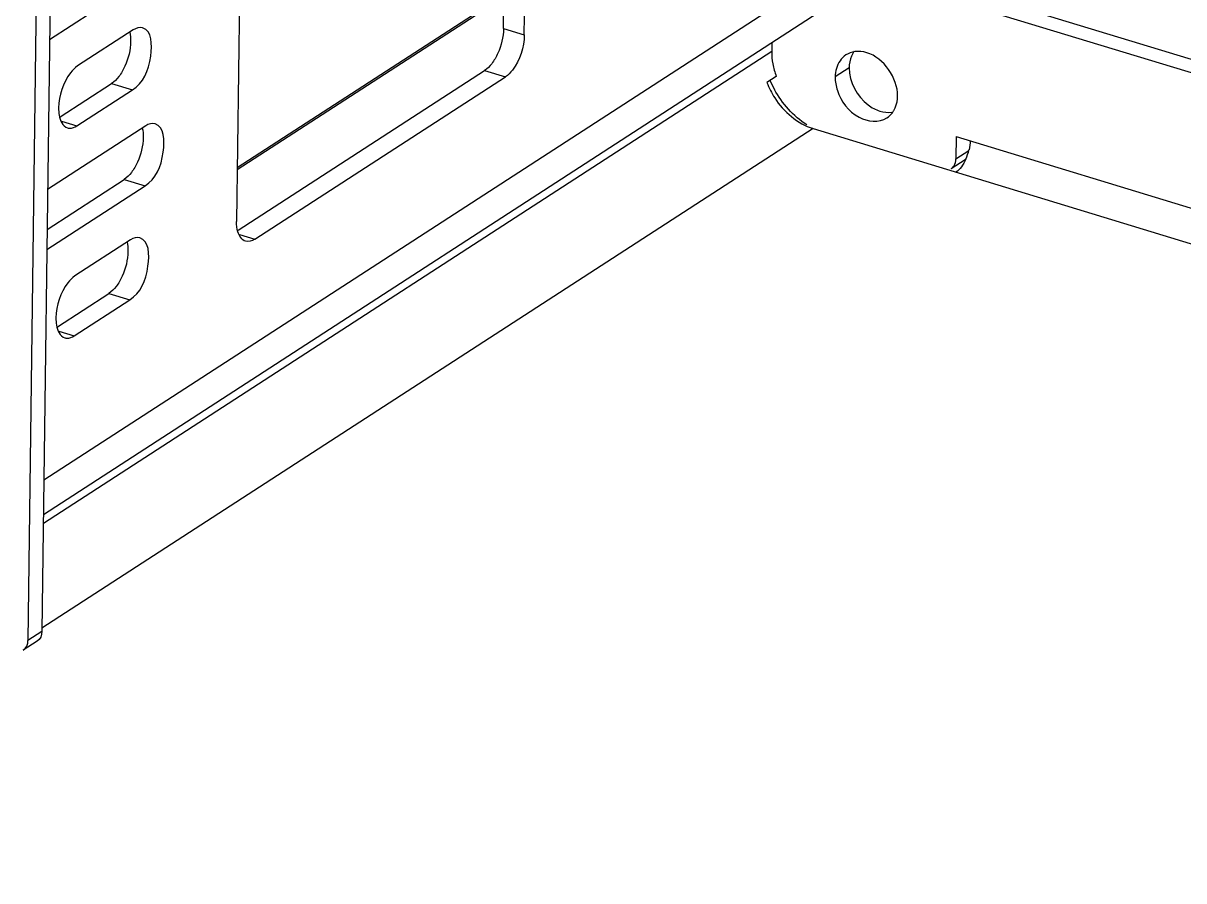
# Model space of a CAD drawing. Header units: millimetres. Extents: x -177 to 18421, y -5017 to 3255.
# Drawn here: x 4771.82 to 4789.21, y -3720.03 to -3707.19 of the extents above; entities that cross this region are included whole.
import ezdxf

# ---------------------------------------------------------------- set-up
doc = ezdxf.new("R2010")
doc.units = ezdxf.units.MM
doc.header["$LTSCALE"] = 46.255
doc.layers.get('0').update_dxf_attribs({"linetype": 'CONTINUOUS'})
doc.layers.add('02___PRT_ALL_AXES', color=7, linetype='CONTINUOUS')

msp = doc.modelspace()

# ---------------------------------------------------------------- linework, layer by layer
at = {"color": 7, "linetype": 'Continuous'}
for p, q in [((4772.679, -3671.233), (4772.102, -3716.298)), ((4779.327, -3707.368), (4779.399, -3701.801)), ((4772.131, -3714.028), (4788.475, -3703.442)), ((4787.893, -3704.339), (4772.124, -3714.552)), ((4775.089, -3704.592), (4775.018, -3710.159)), ((4772.215, -3707.436), (4773.687, -3706.484)), ((4784.577, -3706.487), (4843.129, -3724.335)), ((4773.47, -3707.292), (4772.636, -3707.832)), ((4779.016, -3707.273), (4779.327, -3707.368)), ((4783.035, -3707.486), (4783.033, -3707.615)), ((4783.033, -3707.615), (4772.123, -3714.681)), ((4778.732, -3707.902), (4779.043, -3707.997)), ((4773.146, -3708.095), (4773.458, -3708.19)), ((4775.29, -3710.427), (4779.043, -3707.997)), ((4783.101, -3707.988), (4782.962, -3708.078)), ((4772.624, -3708.73), (4773.458, -3708.19)), ((4783.652, -3708.77), (4772.102, -3716.25)), ((4773.658, -3708.728), (4772.187, -3709.681)), ((4772.393, -3708.659), (4772.624, -3708.73)), ((4783.652, -3708.77), (4843.096, -3726.889)), ((4785.797, -3708.887), (4785.793, -3709.224)), ((4785.797, -3708.887), (4814.263, -3717.564)), ((4785.793, -3709.224), (4785.984, -3709.1)), ((4785.721, -3709.37), (4785.93, -3709.235)), ((4772.175, -3710.579), (4773.646, -3709.626)), ((4773.335, -3709.531), (4773.646, -3709.626)), ((4775.059, -3710.357), (4775.29, -3710.427)), ((4773.429, -3710.434), (4772.595, -3710.975)), ((4773.106, -3711.237), (4773.418, -3711.332)), ((4772.584, -3711.872), (4773.418, -3711.332)), ((4772.353, -3711.802), (4772.584, -3711.872)), ((4772.03, -3716.445), (4771.821, -3716.58)), ((4772.102, -3716.298), (4771.893, -3716.433))]:
    msp.add_line(p, q, dxfattribs=at)
at = {"color": 3, "linetype": 'Continuous'}
for p, q in [((4772.471, -3671.368), (4771.893, -3716.433)), ((4779.016, -3707.273), (4779.087, -3701.706)), ((4784.785, -3706.352), (4843.131, -3724.137)), ((4779.022, -3706.802), (4775.028, -3709.389)), ((4778.89, -3706.856), (4775.028, -3709.357)), ((4775.043, -3710.291), (4778.732, -3707.902)), ((4772.377, -3708.593), (4773.146, -3708.095)), ((4772.179, -3710.28), (4773.335, -3709.531)), ((4772.337, -3711.736), (4773.106, -3711.237))]:
    msp.add_line(p, q, dxfattribs=at)
at = {"color": 7, "linetype": 'Continuous'}
for centre, radius, start, end in [((4784.422, -3707.445), 1.538, 203.0014, 208.7172), ((4785.262, -3708.923), 0.744, 335.7728, 347.0383)]:
    msp.add_arc(centre, radius, start, end, dxfattribs=at)
at = {"color": 3, "linetype": 'Continuous'}
for points in [[(4773.416, -3707.325), (4773.427, -3707.371), (4773.431, -3707.419), (4773.43, -3707.466)], [(4779.016, -3707.273), (4779.014, -3707.399), (4778.982, -3707.527), (4778.93, -3707.643)], [(4773.43, -3707.466), (4773.429, -3707.592), (4773.397, -3707.721), (4773.345, -3707.836)], [(4778.93, -3707.643), (4778.905, -3707.698), (4778.875, -3707.751), (4778.839, -3707.799)], [(4773.345, -3707.836), (4773.32, -3707.891), (4773.29, -3707.944), (4773.253, -3707.992)], [(4778.839, -3707.799), (4778.808, -3707.838), (4778.773, -3707.875), (4778.732, -3707.902)], [(4773.253, -3707.992), (4773.223, -3708.031), (4773.188, -3708.068), (4773.146, -3708.095)], [(4773.604, -3708.762), (4773.615, -3708.807), (4773.619, -3708.855), (4773.619, -3708.902)], [(4773.619, -3708.902), (4773.617, -3709.029), (4773.585, -3709.157), (4773.533, -3709.272)], [(4773.533, -3709.272), (4773.508, -3709.327), (4773.478, -3709.38), (4773.442, -3709.428)], [(4773.442, -3709.428), (4773.412, -3709.467), (4773.376, -3709.504), (4773.335, -3709.531)], [(4773.376, -3710.468), (4773.387, -3710.514), (4773.391, -3710.561), (4773.39, -3710.608)], [(4773.39, -3710.608), (4773.388, -3710.735), (4773.357, -3710.863), (4773.304, -3710.979)], [(4773.304, -3710.979), (4773.28, -3711.033), (4773.25, -3711.086), (4773.213, -3711.134)], [(4773.213, -3711.134), (4773.183, -3711.174), (4773.148, -3711.21), (4773.106, -3711.237)], [(4771.821, -3716.58), (4771.867, -3716.55), (4771.893, -3716.488), (4771.893, -3716.433)]]:
    msp.add_open_spline(points, degree=3, dxfattribs=at)
at = {"color": 7, "linetype": 'Continuous'}
for points, knots in [([(4773.458, -3708.19), (4773.619, -3708.086), (4773.761, -3707.779), (4773.75, -3707.305), (4773.609, -3707.263)], [0, 0, 0, 0, 0.566412, 1, 1, 1, 1]), ([(4779.327, -3707.368), (4779.325, -3707.553), (4779.249, -3707.797), (4779.085, -3707.97), (4779.043, -3707.997)], [0, 0, 0, 0, 0.788934, 1, 1, 1, 1]), ([(4772.636, -3707.832), (4772.594, -3707.859), (4772.43, -3708.032), (4772.354, -3708.276), (4772.352, -3708.461)], [0, 0, 0, 0, 0.211066, 1, 1, 1, 1]), ([(4782.962, -3708.078), (4782.992, -3708.16), (4783.14, -3708.456), (4783.418, -3708.698), (4783.652, -3708.77)], [0, 0, 0, 0, 0.261386, 1, 1, 1, 1]), ([(4772.352, -3708.461), (4772.351, -3708.498), (4772.356, -3708.605), (4772.412, -3708.737), (4772.484, -3708.759)], [0, 0, 0, 0, 0.326495, 1, 1, 1, 1]), ([(4772.484, -3708.759), (4772.49, -3708.761), (4772.501, -3708.764), (4772.512, -3708.765), (4772.518, -3708.765)], [0, 0, 0, 0, 0.496206, 1, 1, 1, 1]), ([(4773.646, -3709.626), (4773.807, -3709.522), (4773.949, -3709.216), (4773.938, -3708.741), (4773.798, -3708.699)], [0, 0, 0, 0, 0.566412, 1, 1, 1, 1]), ([(4785.721, -3709.37), (4785.73, -3709.365), (4785.745, -3709.352), (4785.758, -3709.336), (4785.764, -3709.328)], [0, 0, 0, 0, 0.494921, 1, 1, 1, 1]), ([(4773.418, -3711.332), (4773.578, -3711.228), (4773.721, -3710.922), (4773.709, -3710.448), (4773.569, -3710.405)], [0, 0, 0, 0, 0.566412, 1, 1, 1, 1]), ([(4772.595, -3710.975), (4772.554, -3711.002), (4772.39, -3711.174), (4772.314, -3711.419), (4772.312, -3711.604)], [0, 0, 0, 0, 0.211066, 1, 1, 1, 1]), ([(4772.312, -3711.604), (4772.311, -3711.64), (4772.315, -3711.748), (4772.372, -3711.88), (4772.444, -3711.902)], [0, 0, 0, 0, 0.326495, 1, 1, 1, 1]), ([(4772.444, -3711.902), (4772.449, -3711.904), (4772.461, -3711.906), (4772.472, -3711.907), (4772.478, -3711.907)], [0, 0, 0, 0, 0.496206, 1, 1, 1, 1])]:
    msp.add_open_spline(points, degree=3, knots=knots, dxfattribs=at)
for points in [[(4773.609, -3707.263), (4773.564, -3707.249), (4773.51, -3707.266), (4773.47, -3707.292)], [(4783.033, -3707.615), (4783.032, -3707.677), (4783.038, -3707.74), (4783.049, -3707.802)], [(4783.049, -3707.802), (4783.061, -3707.865), (4783.078, -3707.928), (4783.101, -3707.988)], [(4783.557, -3708.716), (4783.357, -3708.584), (4783.189, -3708.394), (4783.073, -3708.184)], [(4772.518, -3708.765), (4772.555, -3708.765), (4772.593, -3708.75), (4772.624, -3708.73)], [(4773.798, -3708.699), (4773.752, -3708.685), (4773.698, -3708.702), (4773.658, -3708.728)], [(4786.005, -3708.95), (4786.005, -3708.997), (4785.998, -3709.044), (4785.988, -3709.09)], [(4785.764, -3709.328), (4785.783, -3709.297), (4785.793, -3709.26), (4785.793, -3709.224)], [(4785.941, -3709.228), (4785.923, -3709.269), (4785.9, -3709.309), (4785.873, -3709.345)], [(4785.873, -3709.345), (4785.85, -3709.374), (4785.824, -3709.402), (4785.792, -3709.422)], [(4775.037, -3710.317), (4775.022, -3710.266), (4775.017, -3710.212), (4775.018, -3710.159)], [(4775.151, -3710.457), (4775.093, -3710.439), (4775.054, -3710.374), (4775.037, -3710.317)], [(4773.569, -3710.405), (4773.524, -3710.391), (4773.469, -3710.409), (4773.429, -3710.434)], [(4775.29, -3710.427), (4775.25, -3710.453), (4775.196, -3710.471), (4775.151, -3710.457)], [(4772.478, -3711.907), (4772.515, -3711.908), (4772.553, -3711.893), (4772.584, -3711.872)], [(4772.102, -3716.298), (4772.101, -3716.353), (4772.076, -3716.415), (4772.03, -3716.445)]]:
    msp.add_open_spline(points, degree=3, dxfattribs=at)
at = {"layer": '02___PRT_ALL_AXES', "color": 7, "linetype": 'Continuous'}
msp.add_line((4784.192, -3707.861), (4783.984, -3707.996), dxfattribs=at)
for points in [[(4784.056, -3707.754), (4784.007, -3707.823), (4783.985, -3707.912), (4783.984, -3707.996)], [(4784.145, -3707.667), (4784.11, -3707.689), (4784.08, -3707.72), (4784.056, -3707.754)], [(4784.278, -3707.618), (4784.231, -3707.624), (4784.185, -3707.641), (4784.145, -3707.667)], [(4784.458, -3707.634), (4784.4, -3707.616), (4784.338, -3707.609), (4784.278, -3707.618)], [(4784.919, -3708.281), (4784.922, -3708.016), (4784.711, -3707.711), (4784.458, -3707.634)], [(4783.984, -3707.996), (4783.983, -3708.065), (4783.995, -3708.135), (4784.017, -3708.2)], [(4784.883, -3708.459), (4784.907, -3708.403), (4784.918, -3708.342), (4784.919, -3708.281)], [(4784.757, -3708.611), (4784.789, -3708.59), (4784.818, -3708.563), (4784.841, -3708.532)]]:
    msp.add_open_spline(points, degree=3, dxfattribs=at)
at = {"layer": '02___PRT_ALL_AXES', "color": 3, "linetype": 'Continuous'}
for points in [[(4784.228, -3707.684), (4784.204, -3707.739), (4784.193, -3707.801), (4784.192, -3707.861)], [(4784.192, -3707.861), (4784.19, -3708.069), (4784.309, -3708.291), (4784.475, -3708.416)], [(4784.475, -3708.416), (4784.528, -3708.456), (4784.589, -3708.489), (4784.653, -3708.509)], [(4784.653, -3708.509), (4784.711, -3708.526), (4784.773, -3708.533), (4784.833, -3708.525)]]:
    msp.add_open_spline(points, degree=3, dxfattribs=at)
msp.add_open_spline([(4784.27, -3707.61), (4784.262, -3707.622), (4784.246, -3707.645), (4784.234, -3707.671), (4784.228, -3707.684)], degree=3, knots=[0, 0, 0, 0, 0.49408, 1, 1, 1, 1], dxfattribs=at)
at = {"layer": '02___PRT_ALL_AXES', "color": 7, "linetype": 'Continuous'}
for points, knots in [([(4784.017, -3708.2), (4784.071, -3708.363), (4784.265, -3708.641), (4784.641, -3708.686), (4784.757, -3708.611)], [0, 0, 0, 0, 0.55194, 1, 1, 1, 1]), ([(4784.841, -3708.532), (4784.849, -3708.521), (4784.864, -3708.497), (4784.877, -3708.472), (4784.883, -3708.459)], [0, 0, 0, 0, 0.49408, 1, 1, 1, 1])]:
    msp.add_open_spline(points, degree=3, knots=knots, dxfattribs=at)

doc.saveas('drawing.dxf')
